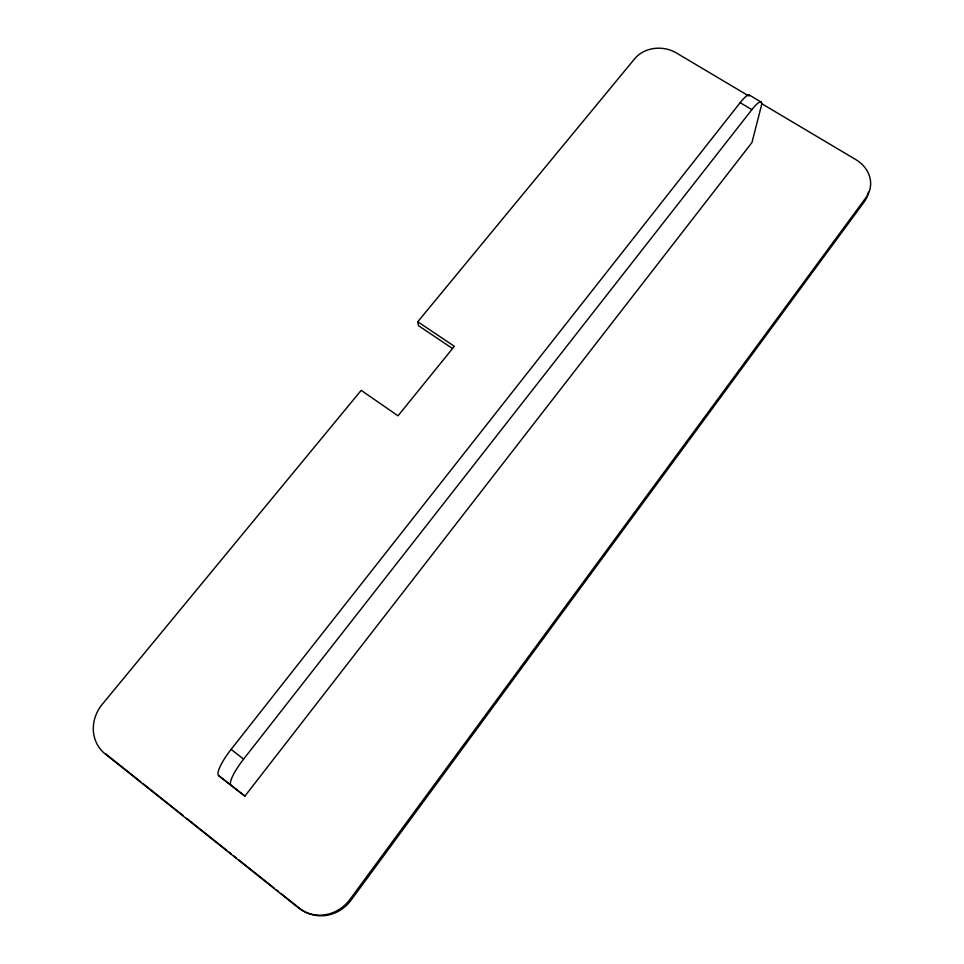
<?xml version="1.0" encoding="UTF-8"?>
<svg xmlns="http://www.w3.org/2000/svg" width="964" height="964" viewBox="0 0 964 964"><rect width="100%" height="100%" fill="white"/><g stroke="black" fill="none" stroke-linecap="round" stroke-linejoin="round"><path stroke-width="1.45" d="M244.904 796.119L751.956 142.539L761.235 106.281A23.606 4.507 -58.6 0 0 751.872 109.655L243.615 759.114A27.811 6.121 -52.2 0 0 231.035 785.323L244.904 796.119L218.683 775.646A27.751 6.35 -52.1 0 1 231.095 749.389L740.159 102.666A23.558 4.687 -58.7 0 1 749.932 95.773M452.333 348.414L418.388 325.591L417.774 321.747L634.71 58.72A30.149 25.558 4.7 0 1 676.354 52.936L748.63 95.894M749.57 95.195L761.174 102.088M761.536 103.57L855.767 159.566A31.414 26.92 13.5 0 1 866.07 197.451L350.004 899.364A38.44 36.21 -65.8 0 1 298.25 907.702L105.172 753.92A36.969 33.74 -46 0 1 102.256 704.31L361.187 390.36L398.012 415.821L454.345 346.317L417.774 321.747M740.159 102.666L751.872 109.655M231.095 749.389L243.615 759.114M218.683 775.646L231.035 785.323M140.732 781.78L107.751 755.523A36.74 33.559 -46.2 0 1 105.546 753.583M143.082 783.66L183.124 815.544M186.655 818.364L226.697 850.248M229.046 852.116L231.408 853.996M233.758 855.875L236.12 857.743M238.47 859.623L273.8 887.76M276.15 889.639L278.512 891.507M280.861 893.387L299.708 908.389A38.199 35.993 -66 0 0 351.137 900.099L864.25 201.85A31.246 26.799 13.5 0 0 868.444 192.185"/></g></svg>
